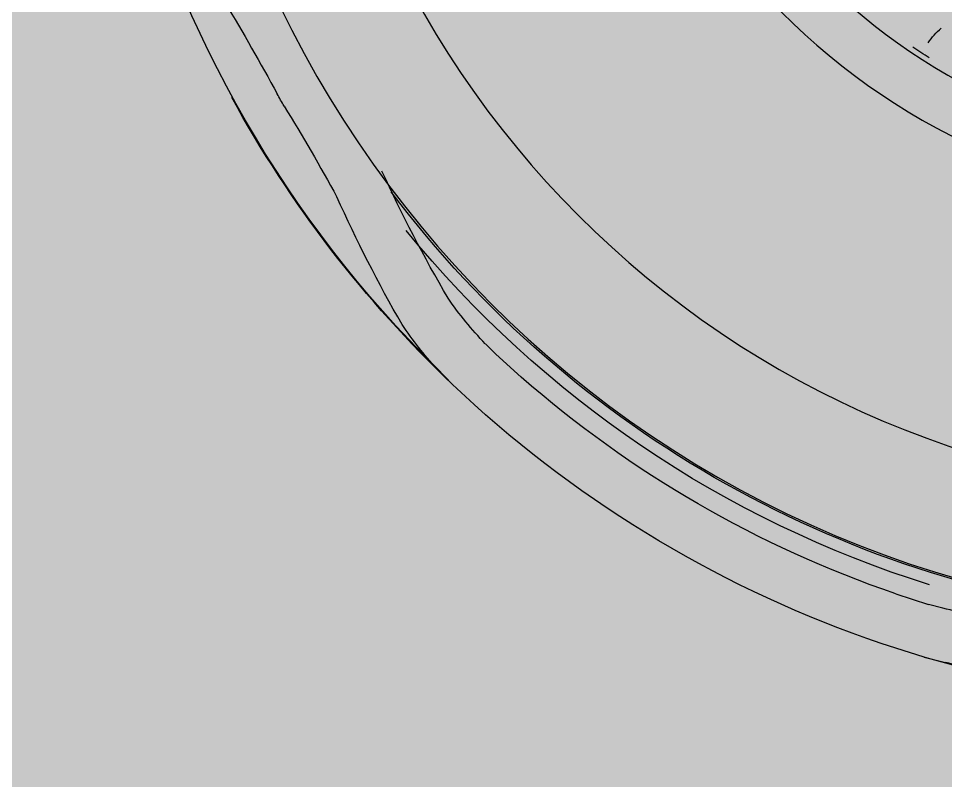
# Model space of a CAD drawing. Header units: millimetres. Extents: x 307301 to 459443, y -2888111 to -2805601.
# Drawn here: x 441210.95 to 441219.63, y -2881021.68 to -2881014.55 of the extents above; entities that cross this region are included whole.
import ezdxf

# ---------------------------------------------------------------- set-up
doc = ezdxf.new("R2010")
doc.units = ezdxf.units.MM
doc.header["$LTSCALE"] = 10
doc.header["$MEASUREMENT"] = 0
for name, color, linetype in [('$DDT_AUDIT_GENERATED_(131)', 7, 'Continuous'), ('$DDT_AUDIT_GENERATED_(15E)', 7, 'Continuous'), ('$DDT_AUDIT_GENERATED_(224)', 7, 'Continuous'), ('$DDT_AUDIT_GENERATED_(77)', 7, 'Continuous'), ('$DDT_AUDIT_GENERATED_(7E)', 7, 'Continuous'), ('$DDT_AUDIT_GENERATED_(901)', 7, 'Continuous'), ('$DDT_AUDIT_GENERATED_(E33)', 7, 'Continuous'), ('BMA  furniture', 6, 'Continuous'), ('Furniture - Plan', 3, 'Continuous')]:
    doc.layers.add(name, color=color, linetype=linetype)

# ---------------------------------------------------------------- blocks, each defined once
blk = doc.blocks.new('TUFTUFTU')
at = {"layer": 'Furniture - Plan', "ltscale": 0.01}
h = blk.add_hatch(color=250, dxfattribs=at)
h.dxf.hatch_style = 1
h.set_gradient(color1=(51, 51, 51), color2=(105, 105, 105), one_color=1, tint=0.41, name='INVCYLINDER')
edge = h.paths.add_edge_path()
edge.add_arc((1413476.938, -245799), 296.526, 0, 360)
at = {"layer": '$DDT_AUDIT_GENERATED_(131)', "color": 6, "linetype": 'Continuous'}
for radius, start, end in [(11.517, 302.1611, 303.9939), (20.547, 287.3387, 320.8192)]:
    blk.add_arc((1413476.938, -245799), radius, start, end, dxfattribs=at)
at = {"layer": '$DDT_AUDIT_GENERATED_(15E)', "color": 3, "linetype": 'Continuous'}
for radius in [295.946, 295.558]:
    blk.add_circle((1413476.938, -245799), radius, dxfattribs=at)
at = {"layer": '$DDT_AUDIT_GENERATED_(224)', "color": 3, "linetype": 'Continuous'}
for radius in [300, 296.526, 296.132]:
    blk.add_circle((1413476.938, -245799), radius, dxfattribs=at)
at = {"layer": '$DDT_AUDIT_GENERATED_(77)', "color": 6, "linetype": 'Continuous'}
for radius in [20.285, 17.962, 12.581]:
    blk.add_circle((1413476.938, -245799), radius, dxfattribs=at)
for radius, start, end in [(18.03, 345.0261, 285.0261), (20.323, 275.605, 322.8974)]:
    blk.add_arc((1413476.938, -245799), radius, start, end, dxfattribs=at)
at = {"layer": '$DDT_AUDIT_GENERATED_(7E)', "color": 6, "linetype": 'Continuous'}
for p, q in [((1413491.185, -245814.297), (1413491.381, -245814.101)), ((1413491.185, -245814.297), (1413490.708, -245814.728)), ((1413492.286, -245814.565), (1413491.997, -245814.862)), ((1413491.591, -245815.238), (1413491.997, -245814.862)), ((1413483.693, -245818.783), (1413483.081, -245818.981)), ((1413482.813, -245819.053), (1413483.081, -245818.981)), ((1413483.165, -245819.967), (1413483.693, -245819.803)), ((1413483.165, -245819.967), (1413482.764, -245820.069))]:
    blk.add_line(p, q, dxfattribs=at)
for radius in [62.905, 61.937]:
    blk.add_circle((1413476.938, -245799), radius, dxfattribs=at)
for centre, radius, start, end in [((1413476.938, -245799), 21.86, 314.5973, 345.4548), ((1413533.217, -245830.019), 43.166, 148.8954, 151.5065), ((1413476.268, -245798.613), 21.872, 329.6802, 330.3719), ((1413476.938, -245799), 21.872, 313.5123, 331.3295), ((1413530.492, -245831.321), 41.456, 148.4918, 151.2106), ((1413469.979, -245800.235), 25.647, 329.5077, 335.5017), ((1413470.686, -245800.868), 25.71, 329.9453, 335.9266), ((1413486.876, -245809.699), 6.299, 315.6674, 325.6992), ((1413487.876, -245810.387), 6.075, 316.5465, 326.4505), ((1413476.938, -245799), 20.904, 288.8514, 311.2007), ((1413476.938, -245799), 21.872, 287.9893, 312.0628), ((1413481.247, -245812.947), 6.303, 274.3562, 284.3815), ((1413476.938, -245799), 21.872, 274.7285, 286.5398), ((1413481.345, -245814.166), 6.071, 273.5983, 283.5089)]:
    blk.add_arc(centre, radius, start, end, dxfattribs=at)
at = {"layer": '$DDT_AUDIT_GENERATED_(901)', "color": 6, "linetype": 'Continuous'}
blk.add_arc((1413481.927, -245809.27), 1.411, 34.5949, 49.5417, dxfattribs=at)
at = {"layer": '$DDT_AUDIT_GENERATED_(E33)', "color": 6, "linetype": 'Continuous'}
blk.add_circle((1413476.938, -245799), 11.613, dxfattribs=at)
blk = doc.blocks.new('SDTYTYT')
at = {"layer": 'Furniture - Plan', "color": 3, "xscale": 0.5000000000000486, "yscale": 0.5000000000000486, "zscale": 0.5000000000000486, "rotation": 180}
blk.add_blockref('TUFTUFTU', (925445.3989, -2867082.7135), dxfattribs=at)

msp = doc.modelspace()

# ---------------------------------------------------------------- block references
at = {"layer": 'BMA  furniture', "xscale": -1, "rotation": 180}
msp.add_blockref('SDTYTYT', (222515.6142, -5625193.2577, 0.0555), dxfattribs=at)

doc.saveas('drawing.dxf')
